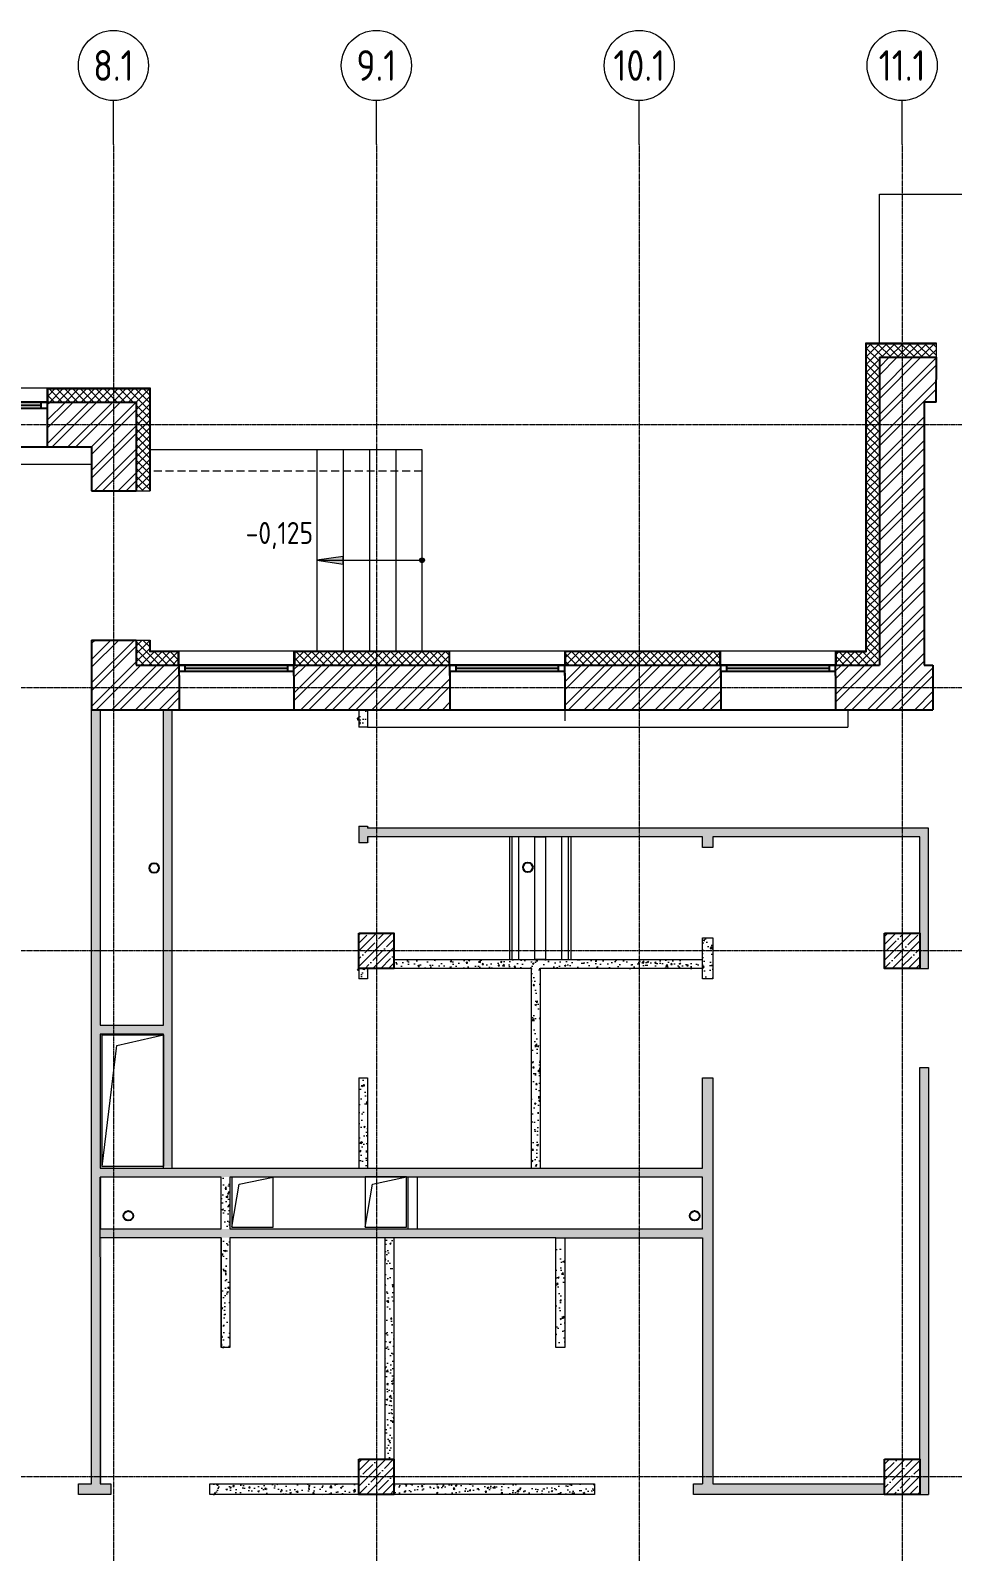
# Model space of a CAD drawing. Header units: millimetres. Extents: x -222892 to 671268, y 0 to 135099.
# Drawn here: x -63243 to -52720, y 117748 to 135099 of the extents above; entities that cross this region are included whole.
import ezdxf
from ezdxf import colors
from ezdxf.entities.mleader import LeaderData, LeaderLine
from ezdxf.enums import TextEntityAlignment as Align
from ezdxf.math import Vec2, Vec3

# ---------------------------------------------------------------- set-up
doc = ezdxf.new("R2010")
doc.units = ezdxf.units.MM
doc.linetypes.add('ADSK_Штрих_ш3 п1_5', pattern=[4.5, 3, -1.5])
doc.linetypes.add('осевая', pattern=[2, 1.25, -0.25, 0.25, -0.25])
for name, color, linetype in [('_TEXT', 7, 'Continuous'), ('АР_Колонны', 250, 'Continuous'), ('АР_новое окно', 155, 'Continuous'), ('АР_Сущ Несущая стена', 216, 'Continuous'), ('ОТВ.ВК', 212, 'Continuous')]:
    doc.layers.add(name, color=color, linetype=linetype)
for name, color, linetype, lineweight in [('АР_Колонны Штрих', 250, 'Continuous', 5), ('АР_Лестницы', 250, 'Continuous', 15), ('АР_Навесной фасад', 190, 'Continuous', 5), ('АР_Перегородки газоблок', 165, 'Continuous', 5), ('АР_Перегородки газоблок_Штрих', 165, 'Continuous', 5), ('АР_Перегородки ГКЛ', 215, 'Continuous', 5), ('АР_Перегородки кирпич', 244, 'Continuous', 5), ('АР_Подоконники', 163, 'Continuous', 5), ('АР_Утеплитель', 154, 'Continuous', 5), ('АР_Штриховка кирпич', 250, 'Continuous', 5), ('КР_Оси', 7, 'Continuous', 5), ('М_проемы ОВ 4-5эт', 172, 'Continuous', 5)]:
    doc.layers.add(name, color=color, linetype=linetype, lineweight=lineweight)
doc.styles.add('ISOCPEUR', font='isocpeur.ttf', dxfattribs={"width": 0.85})

# ---------------------------------------------------------------- blocks, each defined once
blk = doc.blocks.new('*U4459')
h = blk.add_hatch(color=256)
h.dxf.hatch_style = 1
edge = h.paths.add_edge_path()
edge.add_arc((0, 0), 27.6, 359.64, 719.64)
h = blk.add_hatch(color=256)
h.dxf.hatch_style = 1
h.paths.add_polyline_path([(900, -44), (900, 44), (1200, 0)])
blk.add_line((1200, 0), (0, 0))
blk.add_lwpolyline([(900, 44), (900, -44), (1200, 0), (900, 44)])
blk.add_circle((0, 0), 27.6)
blk = doc.blocks.new('*U4477')
at = {"layer": 'АР_новое окно', "lineweight": 20}
for p, q in [((0, 1310), (-70, 1310)), ((0, 0), (-70, 0))]:
    blk.add_line(p, q, dxfattribs=at)
at = {"layer": 'АР_новое окно'}
for p, q in [((-70, 1310), (-70, 0)), ((-70, 0), (-70, 1310)), ((0, 1240), (-70, 1240)), ((-35, 1240), (-35, 70)), ((0, 1310), (0, 0)), ((0, 70), (-70, 70))]:
    blk.add_line(p, q, dxfattribs=at)
blk = doc.blocks.new('_DotSmall')
at = {"color": 0, "linetype": 'ByBlock', "const_width": 0.5}
blk.add_lwpolyline([(-0.0625, 0, 1), (0.0625, 0, 1)], format="xyb", close=True, dxfattribs=at)
blk = doc.blocks.new('*U5878')
at = {"color": 0, "linetype": 'ByBlock', "lineweight": -2, "ltscale": 10}
blk.add_line((0, 0), (-71487, 0), dxfattribs=at)
blk = doc.blocks.new('*U5879')
at = {"color": 0, "linetype": 'ByBlock', "lineweight": -2, "ltscale": 10}
blk.add_line((0, 0), (-71487, 0), dxfattribs=at)
blk = doc.blocks.new('*U5880')
at = {"color": 0, "linetype": 'ByBlock', "lineweight": -2, "ltscale": 10}
blk.add_line((0, 0), (-71487, 0), dxfattribs=at)
blk = doc.blocks.new('*U5881')
at = {"color": 0, "linetype": 'ByBlock', "lineweight": -2, "ltscale": 10}
blk.add_line((0, 0), (-71487, 0), dxfattribs=at)
blk = doc.blocks.new('*U5888')
at = {"color": 0, "linetype": 'Continuous', "lineweight": -2}
blk.add_line((0, 0), (0, 500), dxfattribs=at)
at = {"color": 0, "linetype": 'ByBlock', "lineweight": -2, "ltscale": 10}
blk.add_line((0, 0), (0, -53278), dxfattribs=at)
at = {"color": 0, "linetype": 'Continuous', "lineweight": -2}
blk.add_circle((0, 900), 400, dxfattribs=at)
at = {"color": 0, "linetype": 'Continuous', "lineweight": -2, "style": 'ISOCPEUR', "width": 0.85}
blk.add_text('8.1', height=350, dxfattribs=at).set_placement((0, 900), align=Align.MIDDLE_CENTER)
blk = doc.blocks.new('*U5889')
at = {"color": 0, "linetype": 'Continuous', "lineweight": -2}
blk.add_line((0, 0), (0, 500), dxfattribs=at)
at = {"color": 0, "linetype": 'ByBlock', "lineweight": -2, "ltscale": 10}
blk.add_line((0, 0), (0, -53278), dxfattribs=at)
at = {"color": 0, "linetype": 'Continuous', "lineweight": -2}
blk.add_circle((0, 900), 400, dxfattribs=at)
at = {"color": 0, "linetype": 'Continuous', "lineweight": -2, "style": 'ISOCPEUR', "width": 0.85}
blk.add_text('9.1', height=350, dxfattribs=at).set_placement((0, 900), align=Align.MIDDLE_CENTER)
blk = doc.blocks.new('*U5890')
at = {"color": 0, "linetype": 'Continuous', "lineweight": -2}
blk.add_line((0, 0), (0, 500), dxfattribs=at)
at = {"color": 0, "linetype": 'ByBlock', "lineweight": -2, "ltscale": 10}
blk.add_line((0, 0), (0, -53278), dxfattribs=at)
at = {"color": 0, "linetype": 'Continuous', "lineweight": -2}
blk.add_circle((0, 900), 400, dxfattribs=at)
at = {"color": 0, "linetype": 'Continuous', "lineweight": -2, "style": 'ISOCPEUR', "width": 0.85}
blk.add_text('10.1', height=350, dxfattribs=at).set_placement((0, 900), align=Align.MIDDLE_CENTER)
blk = doc.blocks.new('*U5891')
at = {"color": 0, "linetype": 'Continuous', "lineweight": -2}
blk.add_line((0, 0), (0, 500), dxfattribs=at)
at = {"color": 0, "linetype": 'ByBlock', "lineweight": -2, "ltscale": 10}
blk.add_line((0, 0), (0, -53278), dxfattribs=at)
at = {"color": 0, "linetype": 'Continuous', "lineweight": -2}
blk.add_circle((0, 900), 400, dxfattribs=at)
at = {"color": 0, "linetype": 'Continuous', "lineweight": -2, "style": 'ISOCPEUR', "width": 0.85}
blk.add_text('11.1', height=350, dxfattribs=at).set_placement((0, 900), align=Align.MIDDLE_CENTER)
blk = doc.blocks.new('A$C4c190d01')
at = {"layer": 'КР_Оси', "linetype": 'осевая'}
for name, p in [('*U5888', (14569.9, 78593.6)), ('*U5889', (17569.9, 78593.6)), ('*U5890', (20569.9, 78593.6)), ('*U5891', (23569.9, 78593.6)), ('*U5881', (61698.3, 75395)), ('*U5880', (61698.3, 72395)), ('*U5879', (61698.3, 69395)), ('*U5878', (61698.3, 63395))]:
    blk.add_blockref(name, p, dxfattribs=at)

msp = doc.modelspace()

# ---------------------------------------------------------------- hatches: boundary and pattern name
at = {"layer": 'АР_Колонны Штрих', "ltscale": 100}
h = msp.add_hatch(dxfattribs=at)
h.set_pattern_fill('ANSI35', color=256, scale=20)
h.paths.add_polyline_path([(-59095.8, 124800.7), (-59495.8, 124800.7), (-59495.8, 124400.7), (-59095.8, 124400.7)])
h = msp.add_hatch(dxfattribs=at)
h.set_pattern_fill('ANSI35', color=256, scale=20)
h.paths.add_polyline_path([(-53095.8, 124800.7), (-53495.8, 124800.7), (-53495.8, 124400.7), (-53095.8, 124400.7)])
h = msp.add_hatch(dxfattribs=at)
h.set_pattern_fill('ANSI35', color=256, scale=20)
h.paths.add_polyline_path([(-59095.8, 118800.7), (-59495.8, 118800.7), (-59495.8, 118400.7), (-59095.8, 118400.7)])
h = msp.add_hatch(dxfattribs=at)
h.set_pattern_fill('ANSI35', color=256, scale=20)
h.paths.add_polyline_path([(-53095.8, 118800.7), (-53495.8, 118800.7), (-53495.8, 118400.7), (-53095.8, 118400.7)])
at = {"layer": 'АР_Перегородки газоблок_Штрих', "ltscale": 100}
h = msp.add_hatch(dxfattribs=at)
h.set_pattern_fill('AR-CONC', color=256)
edge = h.paths.add_edge_path()
edge.add_line((-62295.8, 124428.4), (-62445.8, 124428.4))
edge.add_line((-62445.8, 124428.4), (-62445.8, 124600.7))
edge.add_line((-62445.8, 124600.7), (-62545.8, 124600.7))
edge.add_line((-62545.8, 124600.7), (-62545.8, 121099.1))
edge.add_arc((-62600.7, 121433.3), 338.7, 279.32816, 301.09248)
edge.add_line((-62425.8, 121143.3), (-62425.8, 122020.3))
edge.add_line((-62425.8, 122020.3), (-62425.8, 122020.3))
edge.add_line((-62425.8, 122020.3), (-62295.8, 122020.3))
edge.add_line((-62295.8, 122020.3), (-62295.8, 122140.3))
edge.add_line((-62295.8, 122140.3), (-62426, 122140.3))
edge.add_line((-62426, 122140.3), (-62426, 122140.7))
edge.add_line((-62426, 122140.7), (-62426, 123640.7))
edge.add_line((-62426, 123640.7), (-62295.8, 123640.7))
edge.add_line((-62295.8, 123640.7), (-62295.8, 123750.7))
edge.add_line((-62295.8, 123750.7), (-62445.8, 123750.7))
edge.add_line((-62445.8, 123750.7), (-62445.8, 124428.4))
edge.add_line((-62445.8, 124428.4), (-62295.8, 124428.4))
h.paths.add_polyline_path([(-61625.8, 124600.7), (-61725.8, 124600.7), (-61725.8, 124428.4), (-62295.8, 124428.4), (-61725.8, 124428.4), (-61725.7, 123750.7), (-62295.8, 123750.7), (-62295.8, 123640.7), (-61826, 123640.7), (-61725.7, 123640.7), (-61725.7, 122140.3), (-61625.7, 122140.3)])
h.paths.add_polyline_path([(-61625.8, 127350.7), (-61725.8, 127350.7), (-61725.8, 124600.7), (-61625.8, 124600.7)])
h.paths.add_polyline_path([(-62445.8, 127350.7), (-62545.8, 127350.7), (-62545.8, 124600.7), (-62445.8, 124600.7)])
h = msp.add_hatch(dxfattribs=at)
h.set_pattern_fill('AR-CONC', color=256)
h.paths.add_polyline_path([(-59395.8, 127350.7), (-59515.8, 127350.7), (-59515.8, 127150.8), (-59395.8, 127150.8)])
h = msp.add_hatch(dxfattribs=at)
h.set_pattern_fill('AR-CONC', color=256)
h.paths.add_polyline_path([(-59375.8, 126020.8), (-59495.8, 126020.8), (-59495.8, 125830.7), (-59375.8, 125830.7), (-59375.8, 125900.9), (-55575.8, 125900.9), (-55575.8, 125779.2), (-55455.8, 125779.2), (-55455.8, 125900.9), (-53095.8, 125900.9), (-53095.8, 124400.9), (-52995.8, 124400.5), (-52995.8, 126000.9), (-59375.8, 126000.9)])
h = msp.add_hatch(dxfattribs=at)
h.set_pattern_fill('AR-CONC', color=256)
h.paths.add_polyline_path([(-55455.8, 124759.2), (-55575.8, 124759.2), (-55575.8, 124282.4), (-55455.8, 124282.4)])
h = msp.add_hatch(dxfattribs=at)
h.set_pattern_fill('AR-CONC', color=256)
h.paths.add_polyline_path([(-57525.8, 124400.7), (-57525.8, 122140.3), (-57425.8, 122140.3), (-57425.8, 124400.7), (-55575.8, 124400.7), (-55575.8, 124500.7), (-57197.9, 124500.7), (-57197.9, 124504.8), (-57297.9, 124504.8), (-57297.9, 124500.7), (-57598.6, 124500.7), (-57598.6, 124499.9), (-57698.6, 124499.9), (-57698.6, 124500.7), (-59095.8, 124500.7), (-59095.8, 124400.7)])
h = msp.add_hatch(dxfattribs=at)
h.set_pattern_fill('AR-CONC', color=256)
h.paths.add_polyline_path([(-59395.8, 124400.7), (-59515.8, 124400.7), (-59515.8, 124282.4), (-59395.8, 124282.4)])
h = msp.add_hatch(dxfattribs=at)
h.set_pattern_fill('AR-CONC', color=256)
h.paths.add_polyline_path([(-55455.8, 123152.4), (-55575.8, 123152.4), (-55575.8, 122120.3), (-62424.3, 122120.3), (-62424.3, 122020.3), (-55575.8, 122020.3), (-55575.7, 121428.5), (-62445.8, 121428.5), (-62445.8, 121328.5), (-55575.7, 121328.5), (-55575.7, 121322.6), (-55575.7, 121322.6), (-55575.7, 120884.3), (-55575.7, 118520.7), (-55675, 118520.7), (-55675, 118400.7), (-53495.8, 118400.7), (-53495.8, 118520.7), (-55455.7, 118520.7)])
edge = h.paths.add_edge_path()
edge.add_line((-62425.8, 121105.7), (-62425.8, 121143.3))
edge.add_arc((-62600.7, 121433.3), 338.7, 279.32816, 301.09248, ccw=False)
edge.add_line((-62545.8, 121099.1), (-62545.8, 118520.7))
edge.add_line((-62545.8, 118520.7), (-62695.7, 118520.7))
edge.add_line((-62695.7, 118520.7), (-62695.7, 118400.6))
edge.add_line((-62695.7, 118400.6), (-62326.8, 118400.6))
edge.add_line((-62326.8, 118400.6), (-62326.8, 118520.6))
edge.add_line((-62326.8, 118520.6), (-62425.8, 118520.7))
edge.add_line((-62425.8, 118520.7), (-62425.8, 121105.7))
h.paths.add_polyline_path([(-52995.8, 123270.7), (-53055.8, 123270.8), (-53095.8, 123270.8), (-53095.8, 121714.3), (-53095.8, 118400.7), (-52995.8, 118400.7), (-52995.8, 121948.5)])
h = msp.add_hatch(dxfattribs=at)
h.set_pattern_fill('AR-CONC', color=256)
h.paths.add_polyline_path([(-59395.8, 123152.4), (-59435.8, 123152.4), (-59435.8, 123152.4), (-59495.8, 123152.4), (-59495.8, 122140.3), (-59395.8, 122140.3)])
h = msp.add_hatch(dxfattribs=at)
h.set_pattern_fill('AR-CONC', color=256)
h.paths.add_polyline_path([(-60965.8, 122020.3), (-61065.8, 122020.3), (-61065.8, 121448.5), (-60965.8, 121448.5)])
h = msp.add_hatch(dxfattribs=at)
h.set_pattern_fill('AR-CONC', color=256)
h.paths.add_polyline_path([(-60965.8, 121328.5), (-61065.8, 121328.5), (-61065.8, 120076.2), (-61065.8, 120076.1), (-61065.8, 121028.2), (-61069.6, 121028.2), (-61069.6, 120832.2), (-61065.8, 120076.2), (-61065.8, 121028.2), (-61065.8, 121028.2), (-61065.8, 120076.1), (-60965.8, 120076.1)])
h = msp.add_hatch(dxfattribs=at)
h.set_pattern_fill('AR-CONC', color=256)
h.paths.add_polyline_path([(-59196.2, 121328.5), (-59196.1, 118800.7), (-59095.8, 118800.7), (-59095.8, 121328.5)])
h = msp.add_hatch(dxfattribs=at)
h.set_pattern_fill('AR-CONC', color=256)
h.paths.add_polyline_path([(-57245.8, 121200.3), (-57245.8, 120116.2), (-57145.8, 120116.2), (-57145.8, 121200.3)])
h = msp.add_hatch(dxfattribs=at)
h.set_pattern_fill('AR-CONC', color=256)
h.paths.add_polyline_path([(-59495.8, 118520.7), (-61196.8, 118520.7), (-61196.8, 118400.6), (-59495.8, 118400.7)])
h = msp.add_hatch(dxfattribs=at)
h.set_pattern_fill('AR-CONC', color=256)
h.paths.add_polyline_path([(-59095.8, 118520.7), (-59095.8, 118400.7), (-59095.8, 118400.7), (-59095.8, 118520.7), (-56805, 118520.7), (-56805, 118400.7), (-59095.8, 118400.7), (-59095.8, 118520.7), (-59095.8, 118400.7), (-59095.8, 118520.7)])
at = {"layer": 'АР_Утеплитель', "ltscale": 100}
h = msp.add_hatch(dxfattribs=at)
h.set_pattern_fill('ANSI37', color=256, scale=20)
h.paths.add_polyline_path([(-52905.5, 131370.7), (-52905.5, 131520.7), (-53705.8, 131520.7), (-53705.8, 128010.7), (-54045.8, 128010.7), (-54045.8, 127860.7), (-53555.8, 127860.7), (-53555.8, 131370.7)])
h.paths.add_polyline_path([(-51207, 131520.7), (-51207, 131370.7), (-47880.8, 131370.7), (-47880.8, 131520.7)])
h = msp.add_hatch(dxfattribs=at)
h.set_pattern_fill('ANSI37', color=256, scale=20)
h.paths.add_polyline_path([(-61885.8, 128145.9), (-62035.8, 128145.9), (-62035.8, 127860.7), (-61555.8, 127860.7), (-61555.8, 128010.7), (-61885.8, 128010.7)])
h.paths.add_polyline_path([(-62035.8, 129845.9), (-61885.8, 129845.9), (-61885.8, 131010.7), (-63040.8, 131010.7), (-63040.8, 130860.7), (-62035.8, 130860.7)])
h = msp.add_hatch(dxfattribs=at)
h.set_pattern_fill('ANSI37', color=256, scale=20)
h.paths.add_polyline_path([(-58465.8, 127860.7), (-60225.8, 127860.7), (-60225.8, 128010.7), (-58465.8, 128010.7)])
h = msp.add_hatch(dxfattribs=at)
h.set_pattern_fill('ANSI37', color=256, scale=20)
h.paths.add_polyline_path([(-55375.8, 127860.7), (-57135.8, 127860.7), (-57135.8, 128010.7), (-55375.8, 128010.7)])
at = {"layer": 'АР_Штриховка кирпич', "ltscale": 100}
h = msp.add_hatch(dxfattribs=at)
h.set_pattern_fill('ANSI32', color=256, scale=20)
h.paths.add_polyline_path([(-52905.5, 131370.7), (-53555.8, 131370.7), (-53555.8, 127860.7), (-54055.8, 127860.7), (-54055.8, 127350.7), (-52945.8, 127350.7), (-52945.8, 127860.7), (-53045.8, 127860.7), (-53045.8, 130860.7), (-52907, 130860.3)])
h = msp.add_hatch(dxfattribs=at)
h.set_pattern_fill('ANSI32', color=256, scale=20)
h.paths.add_polyline_path([(-62035.8, 130860.7), (-62035.8, 130339.6), (-62035.8, 129845.9), (-62545.8, 129845.9), (-62545.8, 130350.7), (-63050.8, 130350.7), (-63050.8, 130860.7)])
h = msp.add_hatch(dxfattribs=at)
h.set_pattern_fill('ANSI32', color=256, scale=20)
h.paths.add_polyline_path([(-61545.8, 127860.7), (-62035.8, 127860.7), (-62035.8, 128145.9), (-62545.8, 128145.9), (-62545.8, 127350.7), (-61545.8, 127350.7)])
h = msp.add_hatch(dxfattribs=at)
h.set_pattern_fill('ANSI32', color=256, scale=20)
h.paths.add_polyline_path([(-58455.8, 127860.7), (-60235.8, 127860.7), (-60235.8, 127350.7), (-58455.8, 127350.7)])
h = msp.add_hatch(dxfattribs=at)
h.set_pattern_fill('ANSI32', color=256, scale=20)
h.paths.add_polyline_path([(-55365.8, 127860.7), (-57145.8, 127860.7), (-57145.8, 127350.7), (-55365.8, 127350.7)])

# ---------------------------------------------------------------- linework, layer by layer
at = {"layer": 'АР_Колонны', "ltscale": 100}
for points in [[(-59495.8, 124800.7), (-59095.8, 124800.7), (-59095.8, 124400.7), (-59495.8, 124400.7)], [(-53495.8, 124800.7), (-53095.8, 124800.7), (-53095.8, 124400.7), (-53495.8, 124400.7)], [(-59495.8, 118800.7), (-59095.8, 118800.7), (-59095.8, 118400.7), (-59495.8, 118400.7)], [(-53495.8, 118800.7), (-53095.8, 118800.7), (-53095.8, 118400.7), (-53495.8, 118400.7)]]:
    msp.add_lwpolyline(points, close=True, dxfattribs=at)
at = {"layer": 'АР_Лестницы', "ltscale": 100}
for p, q in [((-59974.8, 130320.7), (-59974.8, 128020.7)), ((-59674.8, 130320.7, 0), (-59674.8, 128020.7)), ((-59374.8, 130320.7, 0), (-59374.8, 128020.7)), ((-59074.8, 130320.7, 0), (-59074.8, 128020.7)), ((-58774.8, 130320.7, 0), (-58774.8, 128020.7))]:
    msp.add_line(p, q, dxfattribs=at)
msp.add_lwpolyline([(-53555.8, 131530.7), (-53555.8, 133230.7), (-49317, 133230.7), (-49317, 133010.7)], dxfattribs=at)
at = {"layer": 'АР_Лестницы', "ltscale": 100, "elevation": 0}
msp.add_lwpolyline([(-61875.8, 130320.7), (-58775.2, 130320.7)], dxfattribs=at)
at = {"layer": 'АР_Лестницы', "linetype": 'ADSK_Штрих_ш3 п1_5', "ltscale": 30, "elevation": 0}
msp.add_lwpolyline([(-58775.2, 130070.7), (-61875.8, 130070.7)], dxfattribs=at)
at = {"layer": 'АР_Навесной фасад', "ltscale": 100}
for p, q in [((-53715.8, 131530.7), (-53715.8, 128020.7)), ((-53705.8, 131520.7), (-53705.8, 128010.7)), ((-65826.5, 131020.7), (-61875.8, 131020.7)), ((-61885.8, 131010.7), (-61885.8, 129845.9)), ((-61875.8, 131020.7), (-61875.8, 129845.9)), ((-61885.8, 128145.9), (-61885.8, 128010.7)), ((-61875.8, 128145.9), (-61875.8, 128020.7)), ((-61875.8, 128020.7), (-53715.8, 128020.7))]:
    msp.add_line(p, q, dxfattribs=at)
for points in [[(-52905.5, 131530.3), (-53715.8, 131530.7)], [(-52905.5, 131370.3), (-52905.5, 131530.3)], [(-52905.5, 131520.3), (-53705.8, 131520.7)], [(-63050.8, 130860.7), (-63050.8, 131020.7)], [(-63040.8, 130860.7), (-63040.8, 131010.7), (-61885.8, 131010.7)], [(-62035.8, 129845.9), (-61875.8, 129845.9)], [(-62035.8, 128145.9), (-61875.8, 128145.9)], [(-61555.8, 127860.7), (-61555.8, 128010.7), (-61885.8, 128010.7)], [(-61545.8, 127860.7), (-61545.8, 128020.7)], [(-60235.8, 127860.7), (-60235.8, 128020.7)], [(-58465.8, 127860.7), (-58465.8, 128010.7), (-60225.8, 128010.7), (-60225.8, 127860.7)], [(-58455.8, 127860.7), (-58455.8, 128020.7)], [(-57145.8, 127860.7), (-57145.8, 128020.7)], [(-55375.8, 127860.7), (-55375.8, 128010.7), (-57135.8, 128010.7), (-57135.8, 127860.7)], [(-55365.8, 127860.7), (-55365.8, 128020.7)], [(-54055.8, 127860.7), (-54055.8, 128020.7)], [(-54045.8, 127860.7), (-54045.8, 128010.7), (-53705.8, 128010.7)]]:
    msp.add_lwpolyline(points, dxfattribs=at)
at = {"layer": 'АР_новое окно'}
for p, q in [((-64360.8, 130350.7), (-63050.8, 130350.7)), ((-61545.8, 127350.7), (-60235.8, 127350.7)), ((-58455.8, 127350.7), (-57145.8, 127350.7)), ((-55365.8, 127350.7), (-54055.8, 127350.7))]:
    msp.add_line(p, q, dxfattribs=at)
at = {"layer": 'АР_Перегородки газоблок', "ltscale": 100}
for p, q in [((-53095.8, 125900.9), (-55455.8, 125900.9)), ((-53095.8, 124400.7), (-53095.8, 125900.9)), ((-53095.8, 121714.3), (-53095.8, 123270.8)), ((-61065.8, 122020.3), (-62445.8, 122020.3))]:
    msp.add_line(p, q, dxfattribs=at)
for points in [[(-62545.8, 118520.7), (-62545.8, 127350.7)], [(-62445.8, 127350.7), (-62445.8, 126452)], [(-62445.8, 127350.7), (-62445.8, 124279)], [(-61725.8, 124295.6), (-61725.8, 127350.7)], [(-61625.7, 122120.3), (-61625.8, 127350.7)], [(-59495.8, 127350.7), (-59495.8, 127150.8)], [(-59395.8, 127350.7), (-59395.8, 127150.8)], [(-59395.8, 127150.8), (-59495.8, 127150.8)], [(-59495.8, 126020.8), (-59395.8, 126020.8)], [(-59495.8, 126020.8), (-59495.8, 125830.7)], [(-59395.8, 126020.8), (-59395.8, 126000.9)], [(-53095.8, 124400.7), (-52995.8, 124400.7), (-52995.8, 126001), (-59395.8, 126000.9)], [(-52995.8, 126001), (-53095.8, 126001)], [(-59395.8, 125830.7), (-59495.8, 125830.7)], [(-55575.8, 125900.9), (-59395.8, 125900.9)], [(-59395.8, 125900.9), (-59395.8, 125830.7)], [(-57773.6, 124500.7), (-57773.6, 125901)], [(-57748.6, 125901), (-57748.6, 124500.7)], [(-57673.6, 125901), (-57673.6, 124500.7)], [(-57177.9, 124500.7), (-57177.9, 125900.9)], [(-57101.7, 124500.7), (-57101.7, 125900.9)], [(-57075.5, 125900.9), (-57075.5, 124500.7)], [(-55575.8, 125779.2), (-55575.8, 125900.9)], [(-55455.8, 125900.9), (-55455.8, 125779.2)], [(-55455.8, 125779.2), (-55575.8, 125779.2)], [(-55575.8, 124282.4), (-55575.8, 124749.2)], [(-55575.8, 124749.2), (-55455.8, 124749.2)], [(-55455.8, 124749.2), (-55455.8, 124282.4)], [(-59095.8, 124500.7), (-57425.8, 124500.7)], [(-57425.8, 124500.7), (-55575.8, 124500.7)], [(-62445.8, 124398.4), (-62445.8, 123750.7)], [(-61725.7, 123750.7), (-61725.8, 124398.4)], [(-59495.8, 124400.7), (-59495.8, 124282.4)], [(-59395.8, 124282.4), (-59495.8, 124282.4)], [(-59395.8, 124400.7), (-59395.8, 124282.4)], [(-57525.8, 124400.7), (-59095.8, 124400.7)], [(-57525.8, 122120.3), (-57525.8, 124400.7)], [(-57425.8, 124400.7), (-57425.8, 122120.3)], [(-55575.8, 124400.7), (-57425.8, 124400.7)], [(-55455.8, 124282.4), (-55575.8, 124282.4)], [(-62445.8, 123750.7), (-61725.7, 123750.7)], [(-62445.8, 123650.7), (-62445.8, 122120.3)], [(-61725.7, 123650.7), (-62445.8, 123650.7)], [(-61725.7, 122120.3), (-61725.7, 123650.7)], [(-53095.8, 123270.8), (-52995.8, 123270.8), (-52995.8, 121744.5)], [(-62445.8, 122120.3), (-55575.8, 122120.3), (-55575.8, 123152.4)], [(-59495.8, 123152.4), (-59495.8, 122120.3)], [(-59495.8, 123152.4), (-59395.8, 123152.4)], [(-59395.8, 123152.4), (-59395.8, 122120.3)], [(-55575.8, 123152.4), (-55455.8, 123152.4)], [(-55455.7, 123152.4), (-55455.7, 118520.7)], [(-62445.8, 122120.3), (-62086.2, 122120.3)], [(-62445.8, 121108.8), (-62445.8, 122020.3)], [(-61065.8, 122020.3), (-62445.8, 122020.3), (-62445.8, 121428.5), (-61065.8, 121428.5)], [(-61966.2, 122120.3), (-59495.8, 122120.3)], [(-61065.8, 121428.5), (-61065.8, 122020.3)], [(-60965.8, 122020.3), (-60965.8, 121428.5)], [(-56872.9, 122020.3), (-60965.8, 122020.3)], [(-59395.8, 122120.3), (-55575.8, 122120.4)], [(-58931, 121428.5), (-58931, 122020.3)], [(-58831, 122020.3), (-58831, 121428.5)], [(-57974.3, 121428.5), (-55575.7, 121428.5), (-55575.8, 122020.3), (-57145.8, 122020.3)], [(-55575.8, 122020.3), (-57145.8, 122020.3)], [(-53095.8, 118400.7), (-53095.8, 121828.5)], [(-52995.8, 121948.5), (-52995.8, 118400.7)], [(-61065.8, 121328.5), (-62445.8, 121328.5)], [(-61065.8, 121328.5), (-61065.8, 120076.2)], [(-61065.8, 120076.1), (-61065.8, 121328.5)], [(-60965.8, 121428.5), (-57974.3, 121428.5)], [(-57245.8, 121328.5), (-60965.8, 121328.5)], [(-60965.8, 121328.5), (-60965.8, 120076.1)], [(-59196.1, 118796.8), (-59196.2, 121324.6)], [(-59095.8, 121328.5), (-59095.8, 118800.7)], [(-57245.8, 120076.2), (-57245.8, 121328.5)], [(-57245.8, 121328.5), (-55575.7, 121328.5), (-55575.7, 118520.7)], [(-57245.8, 121328.5), (-57245.8, 121328.5)], [(-57145.8, 121328.5), (-57145.8, 120076.2)], [(-62445.8, 121105.7), (-62445.8, 118520.7)], [(-60965.8, 120076.1), (-61065.8, 120076.1)], [(-57145.8, 120076.2), (-57245.8, 120076.2)], [(-62695.7, 118400.7), (-62695.7, 118520.7)], [(-62695.7, 118520.7), (-62545.8, 118520.7)], [(-62445.8, 118520.7), (-62326.8, 118520.7)], [(-62326.8, 118520.7), (-62326.8, 118400.7)], [(-61196.8, 118520.7), (-59495.8, 118520.7)], [(-61196.8, 118400.7), (-61196.8, 118520.7)], [(-59095.8, 118520.7), (-56805, 118520.7)], [(-56805, 118520.7), (-56805, 118400.7)], [(-55675, 118520.7), (-55575.7, 118520.7)], [(-55675, 118400.7), (-55675, 118520.7)], [(-55455.7, 118520.7), (-53495.8, 118520.7)], [(-62326.8, 118400.7), (-62695.7, 118400.7)], [(-59495.8, 118400.7), (-61196.8, 118400.6)], [(-56805, 118400.7), (-59095.8, 118400.7)], [(-53495.8, 118400.7), (-55675, 118400.7)], [(-53095.8, 118400.7), (-52995.8, 118400.7)]]:
    msp.add_lwpolyline(points, dxfattribs=at)
at = {"layer": 'АР_Перегородки ГКЛ', "ltscale": 500}
msp.add_line((-57145.8, 127767.3), (-57145.8, 127225), dxfattribs=at)
at = {"layer": 'АР_Перегородки кирпич', "ltscale": 100}
msp.add_lwpolyline([(-57485.8, 125900.9), (-57365.8, 125900.9), (-57365.8, 124500.7), (-57485.8, 124500.7)], close=True, dxfattribs=at)
at = {"layer": 'АР_Подоконники', "ltscale": 100}
for p, q in [((-71045.8, 130150.7), (-62545.8, 130150.7)), ((-53913.9, 127350.7), (-53913.9, 127150.7)), ((-59395.8, 127150.9), (-53913.9, 127150.7))]:
    msp.add_line(p, q, dxfattribs=at)
at = {"layer": 'АР_Сущ Несущая стена', "ltscale": 100}
for p, q in [((-53555.8, 131370.7), (-52905.5, 131370.7)), ((-53555.8, 131370.7), (-53555.8, 127860.7)), ((-63050.8, 130860.7), (-62035.8, 130860.7)), ((-63050.8, 130860.7), (-63050.8, 130350.7)), ((-62035.8, 130860.7), (-62035.8, 129845.9)), ((-53045.8, 130860.7), (-53045.8, 127860.7)), ((-52907, 130860.3), (-53045.8, 130860.7)), ((-63050.8, 130350.7), (-62545.8, 130350.7)), ((-62545.8, 130350.7), (-62545.8, 129845.9)), ((-62545.8, 129845.9), (-62035.8, 129845.9)), ((-62545.8, 128145.9), (-62545.8, 127350.7)), ((-62545.8, 128145.9), (-62035.8, 128145.9)), ((-62035.8, 128145.9), (-62035.8, 127860.7)), ((-62035.8, 127860.7), (-61545.8, 127860.7)), ((-61545.8, 127741.8), (-61545.8, 127860.7)), ((-61545.8, 127741.8), (-61545.8, 127350.7)), ((-60235.8, 127860.7), (-58455.8, 127860.7)), ((-60235.8, 127741.8), (-60235.8, 127860.7)), ((-60235.8, 127741.8), (-60235.8, 127350.7)), ((-58455.8, 127741.8), (-58455.8, 127860.7)), ((-58455.8, 127790.7), (-58455.8, 127350.7)), ((-57145.8, 127860.7), (-55365.8, 127860.7)), ((-57145.8, 127741.8), (-57145.8, 127860.7)), ((-57145.8, 127767.3), (-57145.8, 127350.7)), ((-55365.8, 127741.8), (-55365.8, 127860.7)), ((-55365.8, 127790.7), (-55365.8, 127350.7)), ((-54055.8, 127860.7), (-53555.8, 127860.7)), ((-54055.8, 127741.8), (-54055.8, 127860.7)), ((-54055.8, 127741.8), (-54055.8, 127350.7)), ((-53045.8, 127860.7), (-52945.8, 127860.7)), ((-52945.8, 127860.7), (-52945.8, 127350.7)), ((-62545.8, 127350.7), (-61545.8, 127350.7)), ((-60235.8, 127350.7), (-58455.8, 127350.7)), ((-57145.8, 127350.7), (-55365.8, 127350.7)), ((-54055.8, 127350.7), (-52945.8, 127350.7))]:
    msp.add_line(p, q, dxfattribs=at)
msp.add_lwpolyline([(-52907, 130860.7), (-52907, 130860.7), (-52905.5, 131370.7), (-52905.5, 131370.7)], dxfattribs=at)
at = {"layer": 'М_проемы ОВ 4-5эт'}
for points in [[(-61725.7, 122140.3), (-62425.8, 122140.3), (-62425.8, 123640.7), (-61725.7, 123640.7)], [(-60945.8, 121448.5), (-60474.5, 121448.5), (-60474.5, 122020.3), (-60945.8, 122020.3)], [(-59422.2, 121448.9), (-58951, 121448.9), (-58951, 122020.7), (-59422.2, 122020.7)]]:
    msp.add_lwpolyline(points, close=True, dxfattribs=at)
for points in [[(-62425.8, 122140.3), (-62258.5, 123519.4), (-61725.7, 123640.7)], [(-60945.8, 121448.5), (-60861.6, 121939.7), (-60474.5, 122020.3)], [(-59422.2, 121448.9), (-59338.1, 121940.1), (-58951, 122020.7)]]:
    msp.add_lwpolyline(points, dxfattribs=at)
at = {"layer": 'ОТВ.ВК', "ltscale": 500}
for centre in [(-61831.1, 125544.5), (-57566.8, 125553.7), (-62126.8, 121577.9), (-55663.7, 121577.9)]:
    msp.add_circle(centre, 55, dxfattribs=at)

# ---------------------------------------------------------------- block references
at = {"layer": 'АР_Лестницы', "ltscale": 100, "rotation": 180}
msp.add_blockref('*U4459', (-58774.8, 129055.9), dxfattribs=at)
at = {"layer": 'АР_новое окно', "xscale": -1, "rotation": 90}
for p in [(-63050.8, 130790.7), (-60235.8, 127790.7), (-57145.8, 127790.7), (-54055.8, 127790.7)]:
    msp.add_blockref('*U4477', p, dxfattribs=at)

# ---------------------------------------------------------------- leaders
at = {"layer": '_TEXT'}
ml = msp.add_multileader_mtext('Standard', dxfattribs=at)
ml.set_content('-0,125', color=256, style='ISOCPEUR')
ml.set_leader_properties(color=256, linetype='Continuous', lineweight=-1)
ml.set_arrow_properties(name='DOTSMALL')
ml.build(insert=Vec2(0, 0))
ml.multileader.update_dxf_attribs({"has_dogleg": 0, "has_text_frame": 1, "text_left_attachment_type": 4, "text_right_attachment_type": 4, "dogleg_length": 0, "arrow_head_size": 180})
ctx = ml.context
ctx.base_point, ctx.char_height, ctx.arrow_head_size, ctx.landing_gap_size, ctx.plane_origin = Vec3(-60818.9, 129158.5), 250, 180, 50, Vec3(-62980.1, 128209.7)
ctx.left_attachment, ctx.right_attachment, ctx.text_align_type = 4, 4, 1
notes = []
notes.append((ctx, [(0, (0, 0, 0), (0, 0), (1, 0), 1, [])]))
ctx.mtext.insert, ctx.mtext.width, ctx.mtext.alignment, ctx.mtext.line_spacing_style, ctx.mtext.flow_direction = Vec3(-60402.3, 129491.8), 852.697, 2, 2, 5
ml = msp.add_multileader_mtext('Standard', dxfattribs=at)
ml.set_content('-0,125', color=256, style='ISOCPEUR')
ml.set_leader_properties(color=256, linetype='Continuous', lineweight=-1)
ml.set_arrow_properties(name='DOTSMALL')
ml.build(insert=Vec2(0, 0))
ml.multileader.update_dxf_attribs({"has_dogleg": 0, "has_text_frame": 1, "text_left_attachment_type": 4, "text_right_attachment_type": 4, "dogleg_length": 0, "arrow_head_size": 180})
ctx = ml.context
ctx.base_point, ctx.char_height, ctx.arrow_head_size, ctx.landing_gap_size, ctx.plane_origin = Vec3(-69943.1, 122200.4), 250, 180, 50, Vec3(-72104.3, 121251.7)
ctx.left_attachment, ctx.right_attachment, ctx.text_align_type = 4, 4, 1
notes.append((ctx, [(0, (0, 0, 0), (0, 0), (1, 0), 1, [])]))
ctx.mtext.insert, ctx.mtext.width, ctx.mtext.alignment, ctx.mtext.line_spacing_style, ctx.mtext.flow_direction = Vec3(-69526.5, 122533.8), 852.697, 2, 2, 5
ml = msp.add_multileader_mtext('Standard', dxfattribs=at)
ml.set_content('{\\W0.8;-2,730}', color=256, style='ISOCPEUR')
ml.set_leader_properties(color=256, linetype='Continuous', lineweight=-1)
ml.set_arrow_properties(name='DOTSMALL')
ml.build(insert=Vec2(0, 0))
ml.multileader.update_dxf_attribs({"has_dogleg": 0, "has_text_frame": 1, "text_left_attachment_type": 4, "text_right_attachment_type": 4, "dogleg_length": 0, "arrow_head_size": 180})
ctx = ml.context
ctx.base_point, ctx.char_height, ctx.arrow_head_size, ctx.landing_gap_size, ctx.plane_origin = Vec3(-179853.2, 121809, 0), 250, 180, 50, Vec3(-184511.7, 117956.7, 0)
ctx.left_attachment, ctx.right_attachment, ctx.text_align_type = 4, 4, 1
notes.append((ctx, [(0, (0, 0, 0), (0, 0), (1, 0), 1, [])]))
ctx.mtext.insert, ctx.mtext.width, ctx.mtext.defined_height, ctx.mtext.alignment, ctx.mtext.line_spacing_style, ctx.mtext.flow_direction = Vec3(-179438.2, 122142.4, 0), 769.989, 343.9, 2, 2, 5
ml = msp.add_multileader_mtext('Standard', dxfattribs=at)
ml.set_content('{\\W0.8;-2,430}', color=256, style='ISOCPEUR')
ml.set_leader_properties(color=256, linetype='Continuous', lineweight=-1)
ml.set_arrow_properties(name='DOTSMALL')
ml.build(insert=Vec2(0, 0))
ml.multileader.update_dxf_attribs({"has_dogleg": 0, "has_text_frame": 1, "text_left_attachment_type": 4, "text_right_attachment_type": 4, "dogleg_length": 0, "arrow_head_size": 180})
ctx = ml.context
ctx.base_point, ctx.char_height, ctx.arrow_head_size, ctx.landing_gap_size, ctx.plane_origin = Vec3(-166064.1, 120038.6), 250, 180, 50, Vec3(-165011.4, 118383.4)
ctx.left_attachment, ctx.right_attachment, ctx.text_align_type = 4, 4, 1
notes.append((ctx, [(0, (0, 0, 0), (0, 0), (1, 0), 1, [])]))
ctx.mtext.insert, ctx.mtext.width, ctx.mtext.alignment, ctx.mtext.line_spacing_style, ctx.mtext.flow_direction = Vec3(-165639.1, 120371.9), 852.697, 2, 2, 5
for ctx, leaders in notes:
    for number, flags, end, landing, length, lines in leaders:
        leader = LeaderData()
        leader.index, (leader.has_last_leader_line, leader.has_dogleg_vector, leader.attachment_direction) = number, flags
        leader.last_leader_point, leader.dogleg_vector, leader.dogleg_length = Vec3(end), Vec3(landing), length
        for number, points, colour, breaks in lines:
            line = LeaderLine()
            line.index, line.vertices, line.color, line.breaks = number, Vec3.list(points), colors.encode_raw_color(colour), breaks
            leader.lines.append(line)
        ctx.leaders.append(leader)

# ---------------------------------------------------------------- next in the draw order: block references
at = {"layer": 'КР_Оси'}
msp.add_blockref('A$C4c190d01', (-76865.7, 55205.7), dxfattribs=at)

doc.saveas('drawing.dxf')
